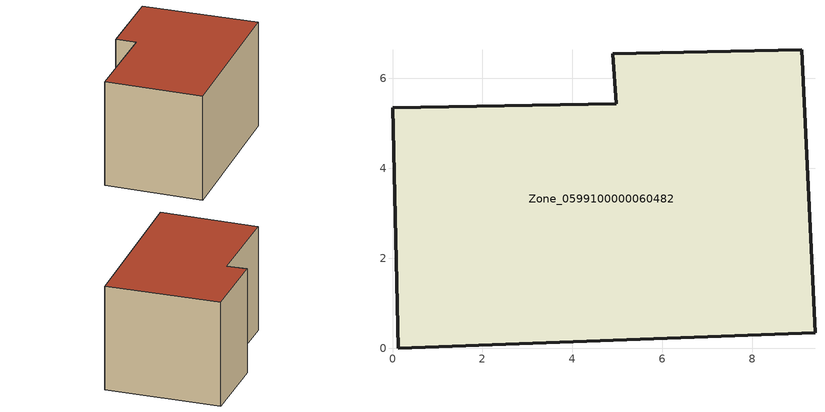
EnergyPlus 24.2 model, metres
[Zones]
Zone_0599100000060482
 floor ground (C_G): 9.39,0.35 0.13,0 0,5.35 4.97,5.44 4.9,6.55 9.09,6.64 z0.3
 wall outside (C_F): 0.13,0 9.39,0.35 9.09,6.64 4.9,6.55 4.97,5.44 0,5.35 0.13,0 z0.3:6.26
 roof outside (C_R): 0,5.35 0.13,0 9.39,0.35 9.09,6.64 4.9,6.55 4.97,5.44 z6.26
[BUILDING]
Pand.0599100000060482: North Axis=0; Terrain=City; Loads Convergence Tolerance Value=0.04; Temperature Convergence Tolerance Value=0.4; Solar Distribution=FullExterior; Maximum Number of Warmup Days=25; Minimum Number of Warmup Days=1
[Site:Location]
Rotterdam.The.Hague.AP_ZH_NLD Design_Conditions: Latitude=51.96; Longitude=4.45; Time Zone=1; Elevation=-4.5
[SITE:GROUNDTEMPERATURE:BUILDINGSURFACE]
18, 18, 18, 18, 18, 18, 18, 18, 18, 18, 18, 18
[MATERIAL] Thermal Absorptance=0.9; Solar Absorptance=0.7; Visible Absorptance=0.7
Name | Roughness | Thickness | Conductivity | Density | Specific Heat
G.TC.1946 | MediumSmooth | 0.15 | 1 | 540 | 1210
F.TC.1946 | Rough | 0.3 | 0.857143 | 1920 | 840
R.TC.1946 | MediumRough | 0.2 | 0.909091 | 1500 | 1000
[CONSTRUCTION]
C_G: G.TC.1946
C_F: F.TC.1946
C_R: R.TC.1946
[ZONE]
Zone_0599100000060482: Type=1; Multiplier=1; Ceiling Height=Autocalculate; Volume=Autocalculate; Floor Area=autocalculate; Part of Total Floor Area=Yes
[ZONEINFILTRATION:DESIGNFLOWRATE]
Infil_Zone_0599100000060482: Zone or ZoneList or Space or SpaceList=Zone_0599100000060482; Schedule=AlwaysOn; Design Flow Rate Calculation Method=Flow/Area; Flow Rate per Floor Area=0.003; Constant Term Coefficient=1; Temperature Term Coefficient=0; Velocity Term Coefficient=0; Velocity Squared Term Coefficient=0
[HVACTEMPLATE:ZONE:IDEALLOADSAIRSYSTEM]
Zone_0599100000060482: Maximum Heating Supply Air Temperature=50; Minimum Cooling Supply Air Temperature=13; Maximum Heating Supply Air Humidity Ratio=0.0156; Minimum Cooling Supply Air Humidity Ratio=0.0077; Heating Limit=NoLimit; Cooling Limit=NoLimit; Dehumidification Control Type=ConstantSensibleHeatRatio; Cooling Sensible Heat Ratio=0.7; Dehumidification Setpoint=60; Humidification Control Type=None; Humidification Setpoint=30; Outdoor Air Method=None; Outdoor Air Flow Rate per Person=0.00944; Outdoor Air Flow Rate per Zone Floor Area=0; Outdoor Air Flow Rate per Zone=0; Demand Controlled Ventilation Type=None; Outdoor Air Economizer Type=NoEconomizer; Heat Recovery Type=None; Sensible Heat Recovery Effectiveness=0.7; Latent Heat Recovery Effectiveness=0.65
[ZONECONTROL:THERMOSTAT]
ThermostatControl_Zone_0599100000060482: Zone or ZoneList=Zone_0599100000060482; Control Type Schedule=DualSetpointControlType; Control 1=Thermostat_Zone_0599100000060482; Temperature Difference Between Cutout And Setpoint=0
[THERMOSTATSETPOINT:DUALSETPOINT]
Thermostat_Zone_0599100000060482: Heating Setpoint Temperature Schedule=HeatingSetpoint_Zone_0599100000060482; Cooling Setpoint Temperature Schedule=CoolingSetpoint_Zone_0599100000060482
[SCHEDULE:COMPACT]
HeatingSetpoint_Zone_0599100000060482: Through: 12/31, For: AllDays, Until: 24:00, 21
CoolingSetpoint_Zone_0599100000060482: Through: 12/31, For: AllDays, Until: 24:00, 24
DualSetpointControlType: Through: 12/31, For: AllDays, Until: 24:00, 4
AlwaysOn: Through: 12/31, For: AllDays, Until: 24:00, 1
